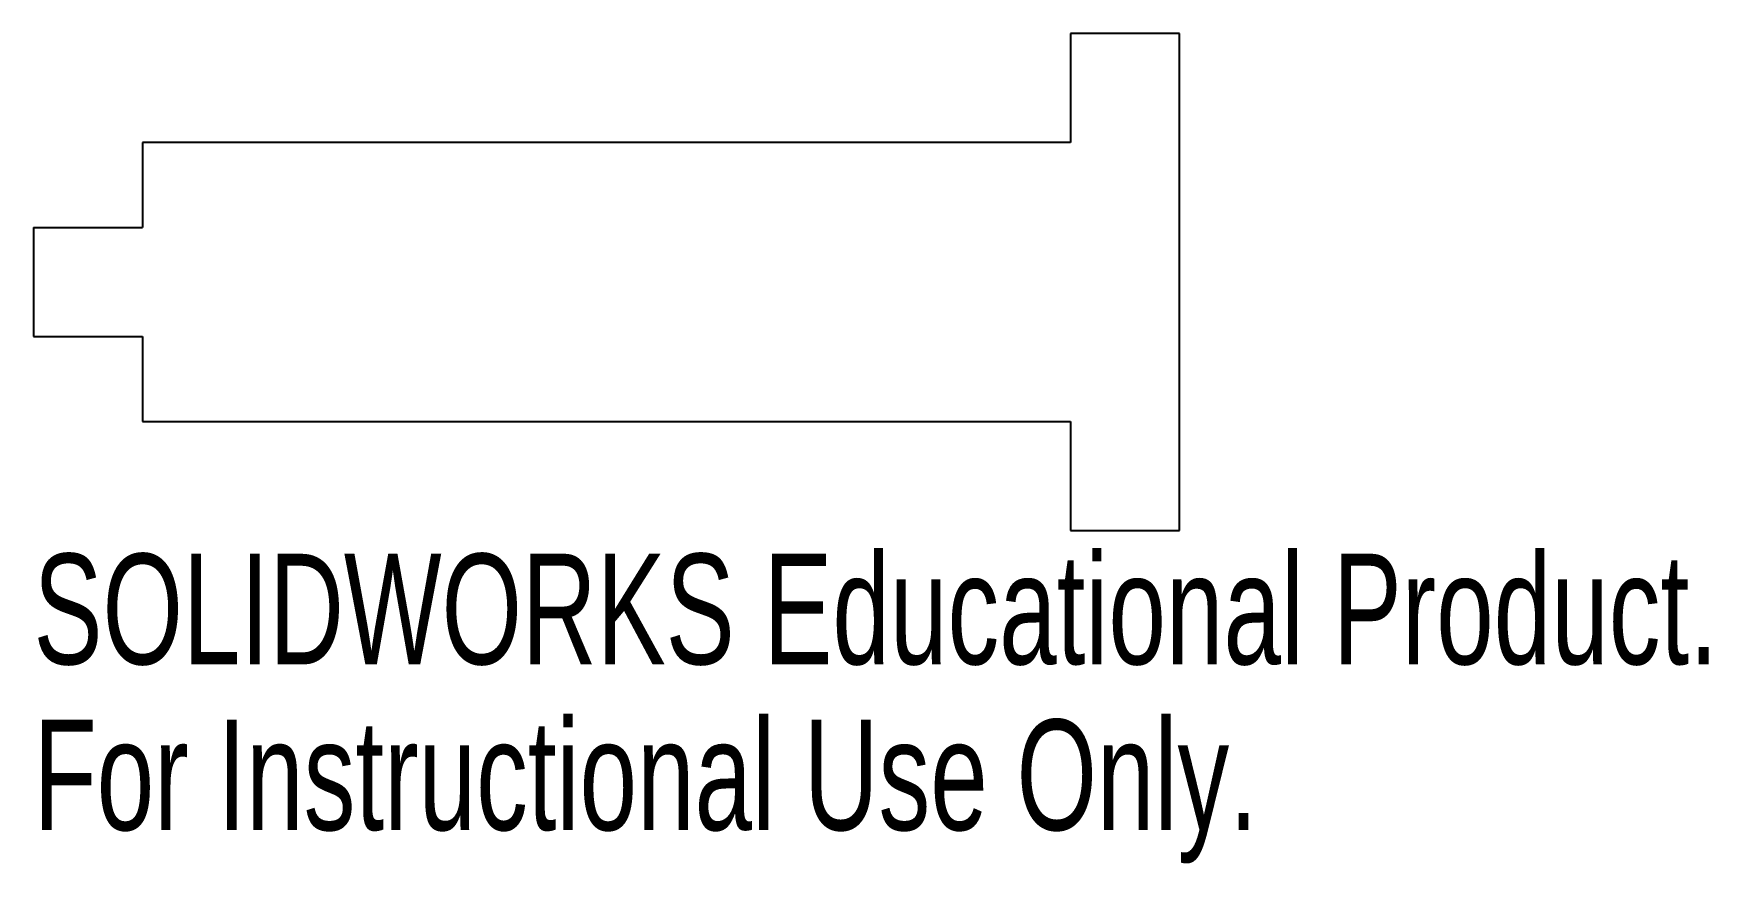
# Model space of a CAD drawing. Header units: millimetres. Extents: x -25.1 to 48.2, y -19.3 to 17.
import ezdxf

# ---------------------------------------------------------------- set-up
doc = ezdxf.new("R2010")
doc.units = ezdxf.units.MM
doc.styles.add('SLDTEXTSTYLE0', font='TXT', dxfattribs={"width": 0.7})

msp = doc.modelspace()

# ---------------------------------------------------------------- linework, layer by layer
at = {"color": 7, "linetype": 'Continuous', "lineweight": 25}
for p, q in [((25.062, 16.962), (20.3, 16.962)), ((20.3, 16.962), (20.3, 12.2)), ((25.062, -4.763), (25.062, 16.962)), ((-20.3, 12.2), (-20.3, 8.481)), ((20.3, 12.2), (-20.3, 12.2)), ((-25.062, 8.481), (-20.3, 8.481)), ((-25.062, 8.481), (-25.062, 3.719)), ((-25.062, 3.719), (-20.3, 3.719)), ((-20.3, 3.719), (-20.3, 0)), ((-20.3, 0), (20.3, 0)), ((20.3, 0), (20.3, -4.763)), ((20.3, -4.763), (25.062, -4.763))]:
    msp.add_line(p, q, dxfattribs=at)

# ---------------------------------------------------------------- texts
at = {"color": 7, "linetype": 'Continuous', "char_height": 4.83362, "attachment_point": 1, "style": 'SLDTEXTSTYLE0'}
for s, insert in [('SOLIDWORKS Educational Product.', (-25.062, -5.782)), ('For Instructional Use Only.', (-25.062, -13.032))]:
    msp.add_mtext(s, dxfattribs=dict(at, insert=insert))

doc.saveas('drawing.dxf')
